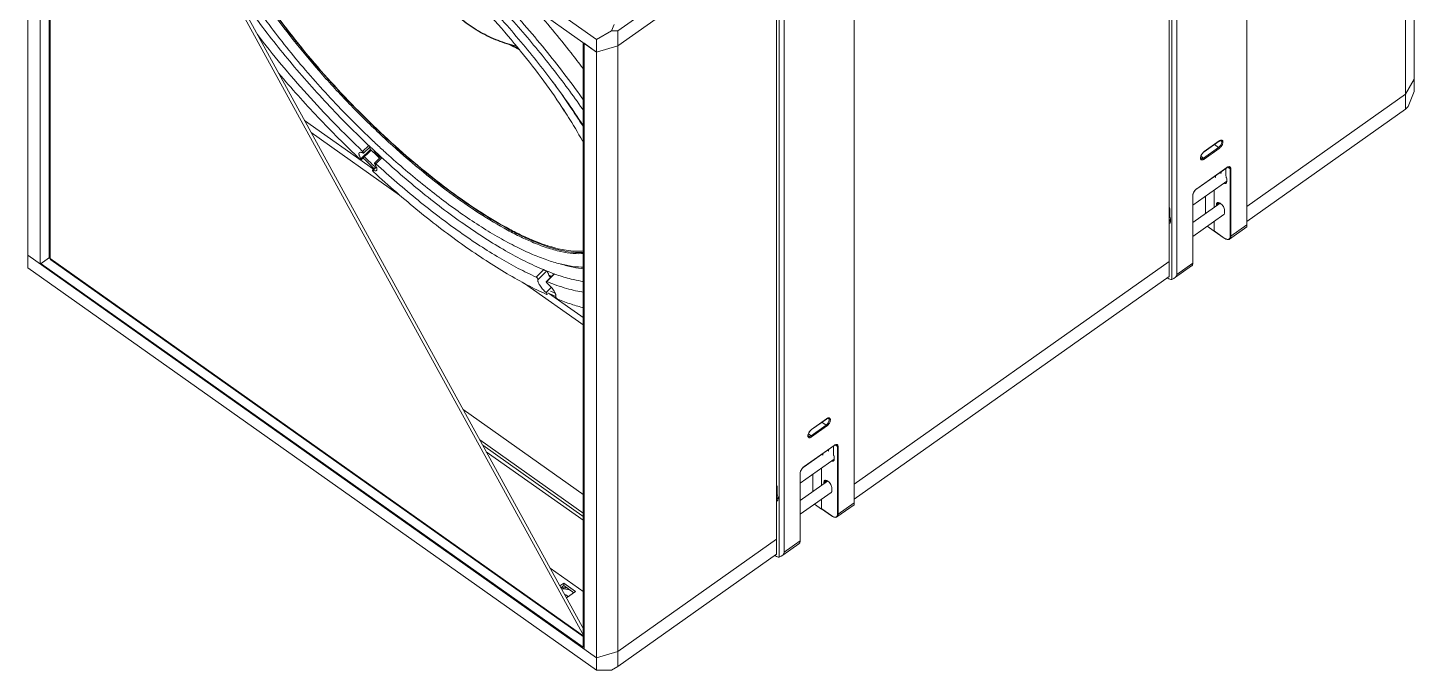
# Model space of a CAD drawing. Header units: millimetres. Extents: x 0 to 9253, y 0 to 2730.
# Drawn here: x 4928 to 5713, y 650 to 1013 of the extents above; entities that cross this region are included whole.
import ezdxf

# ---------------------------------------------------------------- set-up
doc = ezdxf.new("R2010")
doc.units = ezdxf.units.MM
doc.layers.get('0').update_dxf_attribs({"lineweight": 13})
doc.layers.add('INTFCLR_5754_1', color=7, linetype='Continuous')

msp = doc.modelspace()

# ---------------------------------------------------------------- linework, layer by layer
at = {"color": 7, "linetype": 'Continuous'}
for p, q in [((5712.63, 977.32), (5712.63, 1326.63)), ((5707.68, 1318.13), (5707.68, 967.4)), ((5617.88, 1263.88), (5617.88, 900.84)), ((5250.18, 1006.7), (4928.45, 1234.2)), ((5575.45, 1233.88), (5575.45, 871.14)), ((4928.45, 1227.13), (4928.45, 877.82)), ((4928.45, 1227.13), (5250.18, 999.63)), ((5574.03, 872.9), (5574.03, 1223.63)), ((5578.28, 1231.06), (5578.28, 873.97)), ((4935.52, 879.89), (4935.52, 1222.13)), ((4940.59, 1218.55), (4940.59, 883.93)), ((4941.17, 1218.13), (4941.17, 882.93)), ((4942.42, 1217.25), (5243.11, 669.43)), ((5243.11, 673), (4945.62, 1214.98)), ((5395.84, 1106.88), (5395.84, 743.84)), ((5352, 1075.12), (5262.2, 1011.62)), ((5353.42, 1076.88), (5353.42, 714.14)), ((5262.2, 1003.13), (5352, 1066.63)), ((5262.2, 1003.13), (5352, 1066.63)), ((5352, 724.39), (5352, 1066.63)), ((5356.25, 1074.06), (5356.25, 716.97)), ((5250.18, 1006.7), (5258.59, 1011.63)), ((5258.59, 1011.63), (5260.08, 1015.24)), ((5262.2, 1011.62), (5258.59, 1011.63)), ((5262.2, 1003.13), (5262.2, 1011.62)), ((5242.94, 1004.75), (5242.54, 1004.47)), ((5242.54, 663.36), (5242.54, 1004.47)), ((5250.18, 999.63), (5243.11, 1004.63)), ((5243.11, 662.39), (5243.11, 1004.63)), ((5250.18, 1006.7), (5250.18, 999.63)), ((5250.18, 999.63), (5262.2, 1003.13)), ((5262.2, 1003.13), (5250.18, 999.63)), ((5250.18, 999.63), (5250.18, 650.32)), ((5262.2, 1003.13), (5262.2, 652.4)), ((5712.63, 984.39), (5707.68, 975.89)), ((5707.68, 975.89), (5617.88, 912.39)), ((5712.63, 977.32), (5709.16, 968.89)), ((5231.91, 966.45), (5231.97, 966.35)), ((5231.96, 966.43), (5232.02, 966.34)), ((5617.88, 903.9), (5707.68, 967.4)), ((5707.68, 967.4), (5709.16, 968.89)), ((5123.95, 933.49), (5085.03, 961.01)), ((5088.77, 954.2), (5138.78, 918.83)), ((5593.77, 943.29), (5602.25, 949.29)), ((5593.83, 943.44), (5602.32, 949.44)), ((5116.92, 939.3), (5122.39, 944.61)), ((5122.53, 944.11), (5117.06, 938.8)), ((5118.13, 942.59), (5117.8, 942.74)), ((5117.86, 943.58), (5121.31, 946.93)), ((5122.14, 946.16), (5118.43, 942.56)), ((5122.69, 944.26), (5122.37, 944.57)), ((5122.7, 944.29), (5122.38, 944.6)), ((5593.48, 939.81), (5601.97, 945.81)), ((5602.32, 945.2), (5593.83, 939.2)), ((5601.97, 945.81), (5599.65, 947.44)), ((5125.52, 935.01), (5123.43, 932.98)), ((5123.72, 932.96), (5125.62, 934.8)), ((5124.53, 936.93), (5124.56, 936.97)), ((5128.19, 940.5), (5124.56, 936.97)), ((5125.34, 936.59), (5128.8, 939.95)), ((5589.56, 922.35), (5606.54, 934.35)), ((5589.59, 922.41), (5606.56, 934.41)), ((5592, 940.85), (5593.48, 939.81)), ((5606.14, 929.71), (5606.14, 933.33)), ((5608.54, 933.75), (5607.19, 934.71)), ((5608.54, 895.57), (5608.54, 933.75)), ((5608.82, 933.75), (5608.82, 895.57)), ((5587.39, 913.1), (5606.59, 926.67)), ((5606.63, 927.32), (5606.63, 926.62)), ((5587.33, 880.37), (5587.33, 918.55)), ((5587.39, 918.65), (5587.39, 880.47)), ((5594.54, 908.35), (5594.54, 918.15)), ((5599.49, 921.65), (5599.49, 911.85)), ((5574.03, 911.49), (5574.21, 911.61)), ((5574.32, 907.21), (5574.32, 910.83)), ((5587.39, 903.29), (5602.87, 914.24)), ((5602.26, 914.55), (5600.73, 913.47)), ((5600.73, 913.47), (5600.73, 912.72)), ((5605.32, 908.8), (5605.32, 910.22)), ((5574.81, 904.82), (5574.81, 904.12)), ((5587.39, 895.45), (5604.87, 907.81)), ((5599.49, 904.01), (5599.49, 898.43)), ((5608.82, 895.57), (5617.88, 901.97)), ((5595.55, 901.22), (5599.49, 898.43)), ((5599.49, 898.57), (5605.15, 894.57)), ((5599.49, 898.43), (5599.55, 898.47)), ((5605.17, 894.51), (5599.52, 898.51)), ((5617.88, 900.84), (5608.18, 893.98)), ((5250.18, 657.39), (4928.45, 884.89)), ((4935.52, 879.89), (4940.72, 883.57)), ((4936.08, 880.29), (4935.52, 879.89)), ((4936.08, 880.06), (5242.54, 663.36)), ((4940.29, 883.51), (4940.82, 883.14)), ((4941.17, 882.93), (5243.11, 669.43)), ((4941.43, 882.3), (5243.11, 668.98)), ((5574.03, 881.39), (5395.84, 755.39)), ((5586.68, 878.78), (5577.63, 872.38)), ((5578.28, 873.97), (5587.33, 880.37)), ((5250.18, 650.32), (4928.45, 877.82)), ((5215.95, 872.52), (5220.24, 876.69)), ((5217.08, 871.13), (5222.07, 875.97)), ((5217.09, 871.15), (5217.08, 871.13)), ((5226.27, 874.33), (5221.76, 869.95)), ((5222, 869.94), (5226.45, 874.27)), ((5395.84, 746.9), (5574.03, 872.9)), ((5573.33, 871.93), (5572.99, 872.17)), ((5209.43, 868.88), (5243.11, 845.06)), ((5221.58, 863.75), (5224.56, 866.65)), ((5243.11, 849.23), (5222.97, 863.47)), ((5243.11, 749.25), (5174.71, 797.62)), ((5371.74, 786.29), (5380.22, 792.29)), ((5371.8, 786.44), (5380.29, 792.44)), ((5371.45, 782.81), (5379.93, 788.81)), ((5380.29, 788.2), (5371.8, 782.2)), ((5379.93, 788.81), (5377.62, 790.44)), ((5243.11, 738.76), (5184.12, 780.47)), ((5185.79, 777.44), (5243.11, 736.91)), ((5367.53, 765.35), (5384.5, 777.35)), ((5367.56, 765.41), (5384.53, 777.41)), ((5369.97, 783.85), (5371.45, 782.81)), ((5386.51, 776.75), (5385.16, 777.71)), ((5386.51, 738.57), (5386.51, 776.75)), ((5386.79, 776.75), (5386.79, 738.57)), ((5243.11, 734.66), (5187.8, 773.77)), ((5365.36, 756.1), (5384.56, 769.67)), ((5384.11, 772.71), (5384.11, 776.33)), ((5384.6, 770.32), (5384.6, 769.62)), ((5365.3, 723.37), (5365.3, 761.55)), ((5365.36, 761.65), (5365.36, 723.47)), ((5372.51, 751.35), (5372.51, 761.15)), ((5377.46, 764.65), (5377.46, 754.85)), ((5352, 754.49), (5352.18, 754.61)), ((5352.29, 750.21), (5352.29, 753.83)), ((5365.36, 746.29), (5380.84, 757.24)), ((5380.22, 757.55), (5378.7, 756.47)), ((5378.7, 756.47), (5378.7, 755.72)), ((5383.29, 751.8), (5383.29, 753.22)), ((5352.78, 747.82), (5352.78, 747.12)), ((5365.36, 738.45), (5382.84, 750.81)), ((5377.46, 747.01), (5377.46, 741.43)), ((5373.51, 744.22), (5377.46, 741.43)), ((5377.46, 741.57), (5383.12, 737.57)), ((5377.46, 741.43), (5377.51, 741.47)), ((5383.14, 737.51), (5377.48, 741.51)), ((5395.84, 743.84), (5386.14, 736.98)), ((5386.79, 738.57), (5395.84, 744.97)), ((5352, 724.39), (5262.2, 660.89)), ((5352, 724.39), (5352, 715.9)), ((5364.65, 721.78), (5355.6, 715.38)), ((5356.25, 716.97), (5365.3, 723.37)), ((5352, 715.9), (5262.2, 652.4)), ((5351.3, 714.93), (5350.96, 715.17)), ((5223.89, 708.02), (5243.11, 694.43)), ((5229.4, 697.98), (5231.62, 699.55)), ((5229.96, 696.96), (5231.62, 698.14)), ((5231.62, 698.14), (5231.62, 699.55)), ((5231.62, 699.55), (5238.34, 694.8)), ((5231.62, 698.14), (5237.34, 694.1)), ((5238.34, 694.8), (5233.15, 691.14)), ((5243.11, 663.76), (5242.54, 663.36)), ((5262.2, 660.89), (5250.18, 657.39)), ((5258.59, 650.29), (5262.2, 652.4)), ((5250.18, 650.32), (5258.59, 650.29))]:
    msp.add_line(p, q, dxfattribs=at)
for centre, radius, start, end in [((5118.55, 943.45), 0.95, 243.80076, 246.86711), ((5546.36, 1391.14), 615.79, 226.52709, 227.13665), ((5548.59, 1393.23), 625.27, 226.48199, 227.27026), ((5543.31, 1388.26), 617.03, 226.52869, 227.18674), ((5538.74, 1383.35), 610.31, 227.18802, 227.33271), ((5589.67, 918.55), 2.34, 177.5332, 179.97884), ((5569.43, 904.33), 6.19, 37.85983, 41.95741), ((5608.66, 899.54), 6.08, 234.73488, 235.27722), ((5265.87, 1015.29), 133.59, 246.55844, 246.92598), ((5266.18, 1015.83), 133.5, 246.53351, 246.92586), ((5295.3, 1030.64), 172.8, 245.37116, 245.94215), ((5294.05, 1021.36), 171.7, 245.99453, 246.60002), ((5291.37, 1015.18), 164.97, 246.60293, 246.92618), ((5367.64, 761.55), 2.34, 177.5332, 179.97884), ((5347.4, 747.33), 6.19, 37.85977, 41.96121), ((5386.63, 742.54), 6.08, 234.73488, 235.27722)]:
    msp.add_arc(centre, radius, start, end, dxfattribs=at)
for centre in [(5571.21, 873.97), (5349.17, 716.97)]:
    msp.add_ellipse(centre, major_axis=(7.07, 0), ratio=0.5, start_param=5.35589, end_param=6.283185, dxfattribs=at)
for points, knots in [([(5212.72, 892.73), (5210.29, 893.78), (5205.31, 896.12), (5194.93, 901.6), (5181.32, 909.96), (5164.61, 921.81), (5147.43, 935.51), (5130.18, 950.75), (5113.27, 967.18), (5097.09, 984.42), (5082, 1002.07), (5068.35, 1019.73), (5056.46, 1036.98), (5048, 1051.07), (5042.38, 1061.84), (5038.88, 1069.35), (5036, 1076.48), (5033.74, 1083.17), (5032.12, 1089.41), (5031.15, 1095.15), (5030.84, 1100.37), (5031.2, 1105.05), (5032.22, 1109.15), (5033.41, 1111.56), (5034.1, 1112.63)], [0, 0, 0, 0, 0.026784, 0.055565, 0.118608, 0.188051, 0.262549, 0.340591, 0.420555, 0.50076, 0.579518, 0.655186, 0.726214, 0.791206, 0.821066, 0.848998, 0.874903, 0.898713, 0.920392, 0.939955, 0.957475, 0.973113, 0.987146, 1, 1, 1, 1]), ([(5213.02, 893.37), (5210.61, 894.42), (5205.68, 896.73), (5195.42, 902.15), (5181.95, 910.4), (5165.42, 922.1), (5148.42, 935.62), (5131.35, 950.66), (5114.58, 966.87), (5098.51, 983.91), (5083.5, 1001.37), (5069.88, 1018.86), (5057.96, 1035.98), (5049.44, 1049.99), (5043.74, 1060.72), (5040.16, 1068.22), (5037.18, 1075.36), (5034.81, 1082.08), (5033.07, 1088.35), (5031.96, 1094.15), (5031.5, 1099.44), (5031.69, 1104.21), (5032.53, 1108.41), (5033.58, 1110.92), (5034.21, 1112.04)], [0, 0, 0, 0, 0.026654, 0.055278, 0.117937, 0.186924, 0.260929, 0.338477, 0.417984, 0.49781, 0.576303, 0.651852, 0.722933, 0.788168, 0.818221, 0.846394, 0.872586, 0.896723, 0.918763, 0.938707, 0.956612, 0.972614, 0.986951, 1, 1, 1, 1]), ([(5213.15, 893.74), (5210.83, 894.73), (5206.07, 896.92), (5196.14, 902.07), (5183.12, 909.94), (5167.1, 921.1), (5150.6, 934.04), (5133.98, 948.48), (5117.59, 964.09), (5101.8, 980.54), (5086.95, 997.47), (5073.37, 1014.52), (5061.34, 1031.31), (5052.62, 1045.1), (5046.67, 1055.73), (5042.86, 1063.22), (5039.61, 1070.38), (5036.94, 1077.17), (5034.85, 1083.55), (5033.37, 1089.5), (5032.5, 1094.99), (5032.17, 1101.29), (5032.79, 1105.82), (5033.76, 1108.46)], [0, 0, 0, 0, 0.026047, 0.054015, 0.115248, 0.182721, 0.255211, 0.331336, 0.409605, 0.488466, 0.56635, 0.641716, 0.713096, 0.77914, 0.809792, 0.838688, 0.865722, 0.890806, 0.913882, 0.934924, 0.953949, 0.971033, 1, 1, 1, 1]), ([(5111.1, 1090.89), (5116.66, 1087.04), (5127.89, 1078.74), (5144.47, 1065.13), (5161.02, 1050.19), (5177.21, 1034.22), (5192.7, 1017.57), (5207.16, 1000.57), (5220.29, 983.6), (5228.26, 972.11), (5231.96, 966.43)], [0, 0, 0, 0, 0.116374, 0.240038, 0.368666, 0.499816, 0.630989, 0.759687, 0.883467, 1, 1, 1, 1]), ([(5243.11, 957.27), (5240.57, 961.25), (5235.22, 969.29), (5226.61, 981.3), (5217.3, 993.44), (5207.36, 1005.63), (5196.86, 1017.76), (5185.91, 1029.72), (5174.58, 1041.43), (5166.81, 1049.04), (5162.88, 1052.78)], [0, 0, 0, 0, 0.113296, 0.231717, 0.354424, 0.480526, 0.609096, 0.739179, 0.869805, 1, 1, 1, 1]), ([(5164.51, 1057.14), (5172, 1050.02), (5186.6, 1035.43), (5203.89, 1016.4), (5216.98, 1000.87), (5226.25, 989.27), (5234.97, 977.72), (5240.48, 969.98), (5243.13, 966.12)], [0, 0, 0, 0, 0.257472, 0.513882, 0.639833, 0.763302, 0.883584, 1, 1, 1, 1]), ([(5219.01, 877.18), (5215.43, 878.7), (5208.07, 882.18), (5196.93, 888.28), (5185.3, 895.46), (5173.27, 903.64), (5160.95, 912.75), (5144.06, 926.21), (5127.42, 940.92), (5111.18, 956.63), (5095.26, 972.99), (5076.64, 993.9), (5059.73, 1015.47), (5047.74, 1032.61), (5042.31, 1041.05), (5039.76, 1045.22)], [0, 0, 0, 0, 0.046955, 0.098127, 0.1532, 0.211833, 0.273585, 0.337961, 0.472409, 0.541341, 0.610609, 0.74771, 0.87897, 0.941019, 1, 1, 1, 1]), ([(5123.82, 949.39), (5115.51, 957.23), (5099.49, 973.36), (5080.93, 994.58), (5067.33, 1011.85), (5058.08, 1024.54), (5049.75, 1036.97), (5044.71, 1045.27), (5042.37, 1049.35)], [0, 0, 0, 0, 0.265039, 0.526757, 0.653137, 0.774876, 0.890838, 1, 1, 1, 1]), ([(5198.79, 1026.93), (5206.91, 1018.01), (5222.28, 1000.18), (5236.54, 981.45), (5243.15, 972.08)], [0, 0, 0, 0, 0.5126, 1, 1, 1, 1]), ([(5242.34, 990.64), (5240.17, 993.52), (5231.18, 1005.22), (5221.73, 1016.58), (5214.37, 1024.96)], [0, 0, 0, 0, 0.244064, 1, 1, 1, 1]), ([(5058.36, 1009.57), (5062.74, 1003.85), (5071.87, 992.43), (5086.38, 975.71), (5101.73, 959.33), (5112.42, 948.76), (5117.86, 943.58)], [0, 0, 0, 0, 0.243051, 0.493112, 0.746634, 1, 1, 1, 1]), ([(5116.24, 939.21), (5108.15, 946.9), (5092.44, 962.66), (5077.56, 979.22), (5070.38, 987.67)], [0, 0, 0, 0, 0.501614, 1, 1, 1, 1]), ([(5225.07, 983.24), (5228.31, 978.84), (5234.47, 970.16), (5240.26, 961.23), (5242.97, 956.82)], [0, 0, 0, 0, 0.514033, 1, 1, 1, 1]), ([(5230.82, 968.15), (5230.91, 967.96), (5231.22, 967.36), (5231.52, 966.75), (5231.72, 966.33)], [0, 0, 0, 0, 0.31607, 1, 1, 1, 1]), ([(5232.02, 966.34), (5233.05, 964.76), (5236.93, 958.67), (5240.59, 952.44), (5243.14, 947.75)], [0, 0, 0, 0, 0.260766, 1, 1, 1, 1]), ([(5131.33, 942.45), (5130.7, 943.02), (5128.18, 945.32), (5125.68, 947.64), (5123.82, 949.39)], [0, 0, 0, 0, 0.249022, 1, 1, 1, 1]), ([(5603.41, 949.61), (5603.3, 949.69), (5603.02, 949.67), (5602.64, 949.53), (5602.39, 949.38), (5602.25, 949.29)], [0, 0, 0, 0, 0.306916, 0.609388, 1, 1, 1, 1]), ([(5602.25, 949.29), (5602.26, 949.29), (5602.31, 949.34), (5602.32, 949.4), (5602.32, 949.44)], [0, 0, 0, 0, 0.221722, 1, 1, 1, 1]), ([(5602.32, 945.2), (5602.56, 945.38), (5603.03, 945.79), (5603.63, 946.53), (5604.09, 947.35), (5604.38, 948.16), (5604.47, 948.81), (5604.4, 949.25), (5604.3, 949.51), (5604.14, 949.72), (5603.84, 949.91), (5603.57, 949.93), (5603.39, 949.91)], [0, 0, 0, 0, 0.148763, 0.308556, 0.466822, 0.611449, 0.733156, 0.784455, 0.829994, 0.871551, 0.911886, 1, 1, 1, 1]), ([(5602.7, 949.68), (5602.66, 949.66), (5602.53, 949.59), (5602.41, 949.51), (5602.32, 949.44)], [0, 0, 0, 0, 0.24144, 1, 1, 1, 1]), ([(5603.39, 949.91), (5603.33, 949.91), (5603.09, 949.86), (5602.86, 949.77), (5602.7, 949.68)], [0, 0, 0, 0, 0.227054, 1, 1, 1, 1]), ([(5603.73, 948.82), (5603.73, 948.98), (5603.7, 949.28), (5603.52, 949.54), (5603.41, 949.61)], [0, 0, 0, 0, 0.549302, 1, 1, 1, 1]), ([(5115.99, 942.83), (5115.92, 942.77), (5115.81, 942.6), (5115.74, 942.29), (5115.76, 941.92), (5115.83, 941.57), (5115.92, 941.27), (5116.04, 940.93), (5116.25, 940.47), (5116.55, 939.89), (5116.79, 939.5), (5116.92, 939.3)], [0, 0, 0, 0, 0.069928, 0.149323, 0.244423, 0.358207, 0.422435, 0.491518, 0.643841, 0.814044, 1, 1, 1, 1]), ([(5117.8, 942.74), (5117.61, 942.83), (5117.25, 942.96), (5116.79, 943.04), (5116.48, 943.04), (5116.29, 943), (5116.12, 942.94), (5116.03, 942.87), (5115.99, 942.83)], [0, 0, 0, 0, 0.332821, 0.603877, 0.717903, 0.819737, 0.912383, 1, 1, 1, 1]), ([(5117.86, 943.58), (5117.96, 943.48), (5118.1, 943.33), (5118.26, 943.12), (5118.36, 942.97), (5118.42, 942.84), (5118.46, 942.72), (5118.47, 942.63), (5118.45, 942.58), (5118.43, 942.56)], [0, 0, 0, 0, 0.343281, 0.503936, 0.648616, 0.772125, 0.870891, 0.944609, 1, 1, 1, 1]), ([(5118.43, 942.56), (5118.42, 942.55), (5118.39, 942.53), (5118.33, 942.53), (5118.25, 942.54), (5118.2, 942.56), (5118.17, 942.57)], [0, 0, 0, 0, 0.179245, 0.394964, 0.667091, 1, 1, 1, 1]), ([(5122.39, 944.61), (5122.33, 944.71), (5122.09, 945.09), (5121.87, 945.48), (5121.73, 945.77)], [0, 0, 0, 0, 0.265624, 1, 1, 1, 1]), ([(5122.53, 944.11), (5122.57, 944.15), (5122.56, 944.26), (5122.52, 944.37), (5122.48, 944.48), (5122.43, 944.56), (5122.39, 944.61)], [0, 0, 0, 0, 0.348621, 0.483916, 0.638805, 1, 1, 1, 1]), ([(5124.1, 944.3), (5124.17, 944.12), (5124.36, 943.73), (5124.9, 942.9), (5125.76, 941.91), (5126.75, 941.06), (5127.53, 940.56), (5127.9, 940.4), (5128.07, 940.36)], [0, 0, 0, 0, 0.102769, 0.227538, 0.514123, 0.792886, 0.908556, 1, 1, 1, 1]), ([(5213.96, 885.33), (5210.86, 886.66), (5204.49, 889.64), (5194.85, 894.85), (5184.81, 900.92), (5170.62, 910.35), (5152.49, 923.99), (5138.42, 936.03), (5131.33, 942.45)], [0, 0, 0, 0, 0.100322, 0.209063, 0.325634, 0.449445, 0.715518, 1, 1, 1, 1]), ([(5592.77, 942.41), (5592.56, 942.14), (5592.19, 941.57), (5591.93, 940.96), (5591.84, 940.65)], [0, 0, 0, 0, 0.516685, 1, 1, 1, 1]), ([(5593.77, 943.29), (5593.59, 943.16), (5593.24, 942.86), (5592.77, 942.32), (5592.37, 941.72), (5592.07, 941.1), (5591.89, 940.52), (5591.85, 940.09), (5591.88, 939.82), (5591.93, 939.66), (5591.99, 939.57), (5592.04, 939.53)], [0, 0, 0, 0, 0.14926, 0.312368, 0.478348, 0.636636, 0.776597, 0.887642, 0.929496, 0.960794, 1, 1, 1, 1]), ([(5593.46, 943.15), (5593.4, 943.09), (5593.15, 942.86), (5592.93, 942.61), (5592.77, 942.41)], [0, 0, 0, 0, 0.243118, 1, 1, 1, 1]), ([(5593.83, 943.44), (5593.8, 943.42), (5593.67, 943.33), (5593.55, 943.23), (5593.46, 943.15)], [0, 0, 0, 0, 0.242558, 1, 1, 1, 1]), ([(5593.83, 943.44), (5593.83, 943.43), (5593.83, 943.37), (5593.8, 943.31), (5593.77, 943.29)], [0, 0, 0, 0, 0.292535, 1, 1, 1, 1]), ([(5601.97, 945.81), (5602.03, 945.85), (5602.31, 946.07), (5602.57, 946.32), (5602.74, 946.53)], [0, 0, 0, 0, 0.236629, 1, 1, 1, 1]), ([(5602.32, 945.2), (5602.32, 945.32), (5602.22, 945.55), (5602.07, 945.73), (5601.97, 945.81)], [0, 0, 0, 0, 0.474671, 1, 1, 1, 1]), ([(5602.74, 946.53), (5603.03, 946.88), (5603.4, 947.45), (5603.68, 948.26), (5603.73, 948.64), (5603.73, 948.82)], [0, 0, 0, 0, 0.540837, 0.787063, 1, 1, 1, 1]), ([(5116.8, 938.81), (5116.7, 938.85), (5116.51, 938.98), (5116.33, 939.13), (5116.24, 939.21)], [0, 0, 0, 0, 0.446236, 1, 1, 1, 1]), ([(5117.06, 938.8), (5117.05, 938.79), (5117.01, 938.77), (5116.95, 938.77), (5116.88, 938.78), (5116.83, 938.8), (5116.8, 938.81)], [0, 0, 0, 0, 0.179251, 0.394931, 0.667023, 1, 1, 1, 1]), ([(5116.92, 939.3), (5116.96, 939.25), (5117.01, 939.17), (5117.05, 939.06), (5117.09, 938.96), (5117.1, 938.84), (5117.06, 938.8)], [0, 0, 0, 0, 0.361195, 0.516084, 0.65138, 1, 1, 1, 1]), ([(5124.7, 936.45), (5124.65, 936.53), (5124.57, 936.66), (5124.52, 936.83), (5124.52, 936.9), (5124.53, 936.93)], [0, 0, 0, 0, 0.616201, 0.837431, 1, 1, 1, 1]), ([(5124.56, 936.97), (5124.57, 936.98), (5124.61, 937), (5124.68, 937), (5124.76, 936.98), (5124.86, 936.94), (5124.97, 936.88), (5125.14, 936.77), (5125.26, 936.67), (5125.34, 936.59)], [0, 0, 0, 0, 0.059741, 0.133702, 0.228837, 0.346699, 0.48596, 0.643943, 1, 1, 1, 1]), ([(5125.92, 933.08), (5125.94, 933.17), (5125.98, 933.37), (5125.96, 933.69), (5125.89, 934.06), (5125.7, 934.65), (5125.32, 935.46), (5124.93, 936.11), (5124.7, 936.45)], [0, 0, 0, 0, 0.075049, 0.163117, 0.265975, 0.384196, 0.665455, 1, 1, 1, 1]), ([(5125.34, 936.59), (5129.26, 932.99), (5137.11, 925.99), (5149.02, 915.98), (5160.86, 906.64), (5172.52, 898.06), (5183.92, 890.3), (5194.96, 883.43), (5205.55, 877.5), (5212.54, 874.06), (5215.95, 872.52)], [0, 0, 0, 0, 0.143339, 0.283342, 0.418983, 0.549281, 0.673321, 0.790264, 0.899365, 1, 1, 1, 1]), ([(5591.84, 940.65), (5591.76, 940.36), (5591.68, 939.92), (5591.75, 939.38), (5591.89, 939.07), (5592.11, 938.84), (5592.4, 938.73), (5592.75, 938.72), (5592.98, 938.77), (5593.1, 938.81)], [0, 0, 0, 0, 0.313013, 0.441168, 0.552412, 0.653754, 0.75589, 0.86914, 1, 1, 1, 1]), ([(5592.04, 939.53), (5592.12, 939.47), (5592.33, 939.39), (5592.69, 939.42), (5593.09, 939.56), (5593.35, 939.71), (5593.48, 939.81)], [0, 0, 0, 0, 0.195685, 0.419998, 0.68823, 1, 1, 1, 1]), ([(5593.1, 938.81), (5593.16, 938.84), (5593.42, 938.94), (5593.66, 939.08), (5593.83, 939.2)], [0, 0, 0, 0, 0.230593, 1, 1, 1, 1]), ([(5593.48, 939.81), (5593.58, 939.73), (5593.74, 939.55), (5593.83, 939.32), (5593.83, 939.2)], [0, 0, 0, 0, 0.525329, 1, 1, 1, 1]), ([(5606.14, 933.33), (5606.14, 933.38), (5606.13, 933.61), (5606.09, 933.84), (5606.05, 934.01)], [0, 0, 0, 0, 0.233893, 1, 1, 1, 1]), ([(5606.86, 934.56), (5606.83, 934.54), (5606.72, 934.48), (5606.62, 934.41), (5606.54, 934.35)], [0, 0, 0, 0, 0.241421, 1, 1, 1, 1]), ([(5606.54, 934.35), (5606.54, 934.35), (5606.56, 934.37), (5606.56, 934.4), (5606.56, 934.41)], [0, 0, 0, 0, 0.221722, 1, 1, 1, 1]), ([(5606.92, 934.64), (5606.89, 934.62), (5606.77, 934.55), (5606.65, 934.48), (5606.56, 934.41)], [0, 0, 0, 0, 0.242417, 1, 1, 1, 1]), ([(5608.15, 934.7), (5608.08, 934.75), (5607.91, 934.82), (5607.6, 934.83), (5607.24, 934.74), (5606.99, 934.63), (5606.86, 934.56)], [0, 0, 0, 0, 0.18402, 0.403585, 0.675132, 1, 1, 1, 1]), ([(5607.59, 934.89), (5607.54, 934.88), (5607.3, 934.83), (5607.08, 934.73), (5606.92, 934.64)], [0, 0, 0, 0, 0.229867, 1, 1, 1, 1]), ([(5608.82, 933.75), (5608.82, 933.94), (5608.78, 934.28), (5608.53, 934.72), (5608.08, 934.94), (5607.76, 934.93), (5607.59, 934.89)], [0, 0, 0, 0, 0.283787, 0.51903, 0.742668, 1, 1, 1, 1]), ([(5608.54, 933.75), (5608.54, 933.94), (5608.5, 934.3), (5608.28, 934.61), (5608.15, 934.7)], [0, 0, 0, 0, 0.549675, 1, 1, 1, 1]), ([(5124.04, 931.92), (5123.94, 932.01), (5123.77, 932.19), (5123.58, 932.44), (5123.47, 932.63), (5123.42, 932.75), (5123.39, 932.85), (5123.39, 932.91), (5123.4, 932.94)], [0, 0, 0, 0, 0.32202, 0.6196, 0.746275, 0.852714, 0.936947, 1, 1, 1, 1]), ([(5123.4, 932.94), (5123.4, 932.94), (5123.41, 932.96), (5123.42, 932.97), (5123.43, 932.98)], [0, 0, 0, 0, 0.263028, 1, 1, 1, 1]), ([(5123.43, 932.98), (5123.44, 932.99), (5123.48, 933.01), (5123.55, 933.01), (5123.63, 932.99), (5123.69, 932.97), (5123.72, 932.96)], [0, 0, 0, 0, 0.174047, 0.387852, 0.661878, 1, 1, 1, 1]), ([(5123.72, 932.96), (5123.93, 932.85), (5124.34, 932.69), (5124.84, 932.57), (5125.19, 932.56), (5125.41, 932.59), (5125.59, 932.66), (5125.69, 932.74), (5125.74, 932.78)], [0, 0, 0, 0, 0.33763, 0.610802, 0.724476, 0.824917, 0.915248, 1, 1, 1, 1]), ([(5221.93, 862.7), (5218.25, 864.36), (5210.7, 868.07), (5199.27, 874.47), (5187.34, 881.89), (5175.02, 890.27), (5162.42, 899.55), (5149.63, 909.64), (5136.76, 920.46), (5128.28, 928.03), (5124.04, 931.92)], [0, 0, 0, 0, 0.100567, 0.209627, 0.326553, 0.450595, 0.580913, 0.716584, 0.856623, 1, 1, 1, 1]), ([(5125.74, 932.78), (5125.78, 932.82), (5125.85, 932.91), (5125.9, 933.02), (5125.92, 933.08)], [0, 0, 0, 0, 0.485831, 1, 1, 1, 1]), ([(5599.79, 929.11), (5599.81, 929.15), (5599.88, 929.32), (5599.9, 929.51), (5599.9, 929.66)], [0, 0, 0, 0, 0.227357, 1, 1, 1, 1]), ([(5600.15, 929.83), (5600.17, 929.74), (5600.18, 929.55), (5600.18, 929.21), (5600.12, 928.96), (5600.05, 928.82)], [0, 0, 0, 0, 0.285894, 0.547558, 1, 1, 1, 1]), ([(5603.24, 931.07), (5603.3, 931.21), (5603.36, 931.46), (5603.37, 931.8), (5603.35, 931.99), (5603.33, 932.08)], [0, 0, 0, 0, 0.452442, 0.714106, 1, 1, 1, 1]), ([(5605.01, 925.54), (5605.22, 925.46), (5605.54, 925.38), (5605.96, 925.44), (5606.13, 925.52), (5606.2, 925.57)], [0, 0, 0, 0, 0.550537, 0.783193, 1, 1, 1, 1]), ([(5606.37, 928.58), (5606.34, 928.67), (5606.21, 929.04), (5606.14, 929.43), (5606.14, 929.71)], [0, 0, 0, 0, 0.274049, 1, 1, 1, 1]), ([(5606.2, 925.57), (5606.35, 925.67), (5606.58, 926.01), (5606.63, 926.4), (5606.63, 926.62)], [0, 0, 0, 0, 0.450426, 1, 1, 1, 1]), ([(5606.63, 927.32), (5606.63, 927.42), (5606.61, 927.85), (5606.49, 928.27), (5606.37, 928.58)], [0, 0, 0, 0, 0.225319, 1, 1, 1, 1]), ([(5587.58, 919.75), (5587.54, 919.66), (5587.42, 919.3), (5587.34, 918.93), (5587.33, 918.65)], [0, 0, 0, 0, 0.271007, 1, 1, 1, 1]), ([(5587.39, 918.65), (5587.39, 918.62), (5587.37, 918.58), (5587.34, 918.56), (5587.33, 918.55)], [0, 0, 0, 0, 0.724037, 1, 1, 1, 1]), ([(5589.56, 922.35), (5589.26, 922.13), (5588.69, 921.6), (5588, 920.66), (5587.53, 919.66), (5587.39, 918.97), (5587.39, 918.65)], [0, 0, 0, 0, 0.254192, 0.527093, 0.785792, 1, 1, 1, 1]), ([(5588.56, 921.44), (5588.46, 921.31), (5588.06, 920.79), (5587.75, 920.21), (5587.58, 919.75)], [0, 0, 0, 0, 0.255588, 1, 1, 1, 1]), ([(5589.23, 922.13), (5589.17, 922.08), (5588.93, 921.86), (5588.72, 921.63), (5588.56, 921.44)], [0, 0, 0, 0, 0.243052, 1, 1, 1, 1]), ([(5589.59, 922.41), (5589.56, 922.39), (5589.44, 922.3), (5589.32, 922.21), (5589.23, 922.13)], [0, 0, 0, 0, 0.24329, 1, 1, 1, 1]), ([(5589.59, 922.41), (5589.59, 922.41), (5589.59, 922.38), (5589.58, 922.36), (5589.56, 922.35)], [0, 0, 0, 0, 0.292535, 1, 1, 1, 1]), ([(5574.32, 910.83), (5574.32, 910.93), (5574.29, 911.38), (5574.16, 911.81), (5574.04, 912.13)], [0, 0, 0, 0, 0.2243, 1, 1, 1, 1]), ([(5601.15, 914.5), (5601.01, 914.4), (5600.77, 914.07), (5600.73, 913.68), (5600.73, 913.47)], [0, 0, 0, 0, 0.450318, 1, 1, 1, 1]), ([(5603.03, 914.14), (5602.85, 914.26), (5602.52, 914.46), (5602, 914.65), (5601.53, 914.68), (5601.26, 914.57), (5601.15, 914.5)], [0, 0, 0, 0, 0.312084, 0.579934, 0.804197, 1, 1, 1, 1]), ([(5605.32, 910.22), (5605.32, 910.56), (5605.17, 911.3), (5604.67, 912.36), (5603.95, 913.35), (5603.35, 913.91), (5603.03, 914.14)], [0, 0, 0, 0, 0.217692, 0.475355, 0.7463, 1, 1, 1, 1]), ([(5574.03, 907.36), (5574.06, 907.31), (5574.16, 907.15), (5574.26, 906.99), (5574.32, 906.86)], [0, 0, 0, 0, 0.25242, 1, 1, 1, 1]), ([(5574.74, 905.37), (5574.74, 905.3), (5574.73, 905.17), (5574.69, 904.94), (5574.6, 904.72), (5574.46, 904.57), (5574.33, 904.48), (5574.19, 904.42), (5574.09, 904.4), (5574.03, 904.39)], [0, 0, 0, 0, 0.152028, 0.292196, 0.540405, 0.654563, 0.766539, 0.880414, 1, 1, 1, 1]), ([(5574.81, 904.25), (5574.7, 904.21), (5574.43, 904.18), (5574.17, 904.23), (5574.03, 904.28)], [0, 0, 0, 0, 0.462993, 1, 1, 1, 1]), ([(5574.04, 902.93), (5574.07, 902.93), (5574.19, 902.96), (5574.31, 903.02), (5574.38, 903.07)], [0, 0, 0, 0, 0.258492, 1, 1, 1, 1]), ([(5574.55, 906.08), (5574.52, 906.17), (5574.39, 906.54), (5574.32, 906.93), (5574.32, 907.21)], [0, 0, 0, 0, 0.274049, 1, 1, 1, 1]), ([(5574.38, 903.07), (5574.53, 903.17), (5574.77, 903.51), (5574.81, 903.9), (5574.81, 904.12)], [0, 0, 0, 0, 0.450426, 1, 1, 1, 1]), ([(5574.81, 904.82), (5574.81, 904.92), (5574.79, 905.35), (5574.67, 905.77), (5574.55, 906.08)], [0, 0, 0, 0, 0.225319, 1, 1, 1, 1]), ([(5605.1, 907.97), (5605.13, 908.02), (5605.28, 908.27), (5605.32, 908.58), (5605.32, 908.8)], [0, 0, 0, 0, 0.22292, 1, 1, 1, 1]), ([(5599.49, 898.57), (5599.49, 898.57), (5599.49, 898.54), (5599.5, 898.52), (5599.52, 898.51)], [0, 0, 0, 0, 0.292521, 1, 1, 1, 1]), ([(5605.17, 894.51), (5605.17, 894.51), (5605.15, 894.53), (5605.15, 894.55), (5605.15, 894.57)], [0, 0, 0, 0, 0.221722, 1, 1, 1, 1]), ([(5605.17, 894.51), (5605.44, 894.32), (5605.96, 894.01), (5606.77, 893.72), (5607.54, 893.68), (5607.99, 893.86), (5608.18, 893.98)], [0, 0, 0, 0, 0.301665, 0.565228, 0.792952, 1, 1, 1, 1]), ([(5606.2, 894), (5606.12, 894.03), (5605.76, 894.18), (5605.43, 894.37), (5605.19, 894.54)], [0, 0, 0, 0, 0.233529, 1, 1, 1, 1]), ([(5607.14, 893.81), (5607.07, 893.81), (5606.75, 893.82), (5606.43, 893.91), (5606.2, 894)], [0, 0, 0, 0, 0.229048, 1, 1, 1, 1]), ([(5608.5, 895.06), (5608.47, 894.88), (5608.36, 894.54), (5608.07, 894.13), (5607.64, 893.87), (5607.31, 893.81), (5607.14, 893.81)], [0, 0, 0, 0, 0.273328, 0.51563, 0.749329, 1, 1, 1, 1]), ([(5608.82, 895.57), (5608.82, 895.4), (5608.8, 895.07), (5608.68, 894.62), (5608.48, 894.25), (5608.28, 894.06), (5608.18, 893.98)], [0, 0, 0, 0, 0.289413, 0.548274, 0.78145, 1, 1, 1, 1]), ([(5608.54, 895.57), (5608.54, 895.52), (5608.54, 895.35), (5608.52, 895.18), (5608.5, 895.06)], [0, 0, 0, 0, 0.260727, 1, 1, 1, 1]), ([(5232.89, 887.68), (5231.38, 887.91), (5228.26, 888.54), (5221.6, 890.38), (5216.57, 892.28), (5213.15, 893.74)], [0, 0, 0, 0, 0.221542, 0.462073, 1, 1, 1, 1]), ([(5243.17, 885.87), (5241.12, 885.66), (5236.66, 885.7), (5229.58, 886.86), (5221.73, 889.11), (5216.33, 891.19), (5213.51, 892.39)], [0, 0, 0, 0, 0.201433, 0.434092, 0.700213, 1, 1, 1, 1]), ([(5232.8, 887.06), (5229.77, 887.59), (5223.33, 889.26), (5217.13, 891.62), (5213.86, 893.01)], [0, 0, 0, 0, 0.4643, 1, 1, 1, 1]), ([(5243.17, 886.47), (5241.54, 886.32), (5238.06, 886.31), (5234.61, 886.74), (5232.8, 887.06)], [0, 0, 0, 0, 0.471025, 1, 1, 1, 1]), ([(5243.13, 887.35), (5241.54, 887.15), (5238.1, 887.04), (5234.68, 887.39), (5232.89, 887.68)], [0, 0, 0, 0, 0.470485, 1, 1, 1, 1]), ([(4940.59, 883.93), (4940.59, 883.74), (4940.71, 883.34), (4941, 883.05), (4941.17, 882.93)], [0, 0, 0, 0, 0.471034, 1, 1, 1, 1]), ([(4941.17, 882.93), (4941.17, 882.8), (4941.2, 882.56), (4941.35, 882.36), (4941.43, 882.3)], [0, 0, 0, 0, 0.549315, 1, 1, 1, 1]), ([(5243.13, 878.11), (5240.96, 878.1), (5236.39, 878.46), (5229.33, 879.89), (5221.76, 882.2), (5216.61, 884.2), (5213.96, 885.33)], [0, 0, 0, 0, 0.215541, 0.452722, 0.714105, 1, 1, 1, 1]), ([(5243.14, 877.14), (5241.03, 877.34), (5236.59, 878.05), (5232.25, 879.19), (5229.98, 879.88)], [0, 0, 0, 0, 0.47189, 1, 1, 1, 1]), ([(5586.68, 878.78), (5586.8, 878.87), (5587.01, 879.08), (5587.32, 879.63), (5587.39, 880.13), (5587.39, 880.47)], [0, 0, 0, 0, 0.227717, 0.465005, 1, 1, 1, 1]), ([(5586.94, 879.03), (5586.96, 879.06), (5587.05, 879.17), (5587.11, 879.3), (5587.16, 879.4)], [0, 0, 0, 0, 0.242289, 1, 1, 1, 1]), ([(5587.16, 879.4), (5587.18, 879.47), (5587.29, 879.78), (5587.33, 880.11), (5587.33, 880.37)], [0, 0, 0, 0, 0.229621, 1, 1, 1, 1]), ([(5587.33, 880.37), (5587.34, 880.37), (5587.37, 880.4), (5587.39, 880.44), (5587.39, 880.47)], [0, 0, 0, 0, 0.275963, 1, 1, 1, 1]), ([(5215.95, 872.52), (5216.01, 872.49), (5216.15, 872.41), (5216.43, 872.2), (5216.69, 871.94), (5216.91, 871.65), (5217.03, 871.46), (5217.09, 871.29), (5217.1, 871.19), (5217.09, 871.15)], [0, 0, 0, 0, 0.117114, 0.257798, 0.567415, 0.713227, 0.838289, 0.934646, 1, 1, 1, 1]), ([(5217.01, 870.97), (5216.95, 870.79), (5216.95, 870.48), (5217.02, 870.06), (5217.18, 869.52), (5217.51, 868.77), (5218.06, 867.81), (5218.77, 866.79), (5219.62, 865.75), (5220.56, 864.72), (5221.23, 864.07), (5221.58, 863.75)], [0, 0, 0, 0, 0.062954, 0.102342, 0.147375, 0.254099, 0.381092, 0.524445, 0.679182, 0.839678, 1, 1, 1, 1]), ([(5217.08, 871.13), (5217.07, 871.11), (5217.05, 871.06), (5217.02, 871.01), (5217.01, 870.97)], [0, 0, 0, 0, 0.243098, 1, 1, 1, 1]), ([(5235.73, 871.42), (5233, 872.1), (5227.35, 873.82), (5221.85, 875.97), (5219.01, 877.18)], [0, 0, 0, 0, 0.477387, 1, 1, 1, 1]), ([(5223.24, 873.63), (5223.12, 873.84), (5222.91, 874.24), (5222.65, 874.83), (5222.49, 875.35), (5222.43, 875.68), (5222.43, 875.83)], [0, 0, 0, 0, 0.305179, 0.574955, 0.806691, 1, 1, 1, 1]), ([(5224.14, 872.27), (5224.06, 872.38), (5223.74, 872.83), (5223.44, 873.29), (5223.24, 873.63)], [0, 0, 0, 0, 0.263565, 1, 1, 1, 1]), ([(5243.16, 869.96), (5242.55, 870.04), (5240.06, 870.43), (5237.59, 870.95), (5235.73, 871.42)], [0, 0, 0, 0, 0.240962, 1, 1, 1, 1]), ([(5575.45, 871.14), (5575.11, 871.12), (5574.34, 871.3), (5573.67, 871.69), (5573.33, 871.93)], [0, 0, 0, 0, 0.444783, 1, 1, 1, 1]), ([(5221.58, 863.75), (5221.72, 863.63), (5221.9, 863.43), (5222.1, 863.15), (5222.17, 863.02), (5222.2, 862.95)], [0, 0, 0, 0, 0.547849, 0.794591, 1, 1, 1, 1]), ([(5221.87, 869.48), (5221.84, 869.53), (5221.79, 869.61), (5221.75, 869.71), (5221.72, 869.81), (5221.71, 869.91), (5221.76, 869.95)], [0, 0, 0, 0, 0.359516, 0.513352, 0.647861, 1, 1, 1, 1]), ([(5221.76, 869.95), (5221.77, 869.96), (5221.8, 869.98), (5221.86, 869.98), (5221.92, 869.97), (5221.97, 869.95), (5222, 869.94)], [0, 0, 0, 0, 0.18259, 0.399426, 0.670136, 1, 1, 1, 1]), ([(5222.4, 868.86), (5222.3, 868.95), (5222.1, 869.15), (5221.94, 869.37), (5221.87, 869.48)], [0, 0, 0, 0, 0.519421, 1, 1, 1, 1]), ([(5222.21, 862.68), (5222.2, 862.67), (5222.16, 862.65), (5222.1, 862.65), (5222.02, 862.67), (5221.96, 862.69), (5221.93, 862.7)], [0, 0, 0, 0, 0.176279, 0.390789, 0.663874, 1, 1, 1, 1]), ([(5222, 869.94), (5223.89, 869.19), (5227.58, 867.81), (5233.02, 866.08), (5238.16, 864.79), (5241.5, 864.19), (5243.12, 863.97)], [0, 0, 0, 0, 0.277574, 0.536752, 0.777477, 1, 1, 1, 1]), ([(5222.2, 862.95), (5222.22, 862.91), (5222.24, 862.84), (5222.24, 862.76), (5222.23, 862.72)], [0, 0, 0, 0, 0.58431, 1, 1, 1, 1]), ([(5222.23, 862.72), (5222.23, 862.72), (5222.23, 862.7), (5222.22, 862.69), (5222.21, 862.68)], [0, 0, 0, 0, 0.263043, 1, 1, 1, 1]), ([(5226.16, 864.5), (5225.92, 864.88), (5225.4, 865.64), (5224.5, 866.75), (5223.5, 867.84), (5222.78, 868.53), (5222.4, 868.86)], [0, 0, 0, 0, 0.230243, 0.480631, 0.740853, 1, 1, 1, 1]), ([(5227.17, 861.54), (5226.83, 861.68), (5225.45, 862.29), (5224.07, 862.91), (5223.04, 863.39)], [0, 0, 0, 0, 0.246556, 1, 1, 1, 1]), ([(5227.08, 861.41), (5227.16, 861.57), (5227.19, 861.87), (5227.14, 862.29), (5227.04, 862.67), (5226.9, 863.08), (5226.62, 863.71), (5226.35, 864.18), (5226.16, 864.5)], [0, 0, 0, 0, 0.160693, 0.262044, 0.379064, 0.512019, 0.660524, 1, 1, 1, 1]), ([(5227.21, 860.97), (5227.18, 861.02), (5227.13, 861.1), (5227.08, 861.23), (5227.06, 861.33), (5227.07, 861.39), (5227.08, 861.41)], [0, 0, 0, 0, 0.339567, 0.621162, 0.839224, 1, 1, 1, 1]), ([(5228.25, 860.01), (5228.21, 860.03), (5228.12, 860.07), (5227.93, 860.19), (5227.69, 860.39), (5227.43, 860.66), (5227.27, 860.87), (5227.21, 860.97)], [0, 0, 0, 0, 0.095209, 0.207449, 0.467573, 0.744899, 1, 1, 1, 1]), ([(5243.11, 855.1), (5240.69, 855.7), (5235.68, 857.19), (5230.78, 859), (5228.25, 860.01)], [0, 0, 0, 0, 0.478163, 1, 1, 1, 1]), ([(5381.38, 792.61), (5381.27, 792.69), (5380.99, 792.67), (5380.6, 792.53), (5380.35, 792.38), (5380.22, 792.29)], [0, 0, 0, 0, 0.306916, 0.609388, 1, 1, 1, 1]), ([(5380.22, 792.29), (5380.23, 792.29), (5380.28, 792.34), (5380.29, 792.4), (5380.29, 792.44)], [0, 0, 0, 0, 0.221722, 1, 1, 1, 1]), ([(5380.29, 788.2), (5380.53, 788.38), (5381, 788.79), (5381.6, 789.53), (5382.06, 790.35), (5382.35, 791.16), (5382.43, 791.81), (5382.37, 792.25), (5382.27, 792.51), (5382.1, 792.72), (5381.81, 792.91), (5381.53, 792.93), (5381.36, 792.91)], [0, 0, 0, 0, 0.148763, 0.308556, 0.466822, 0.611449, 0.733156, 0.784455, 0.829994, 0.871551, 0.911886, 1, 1, 1, 1]), ([(5380.66, 792.68), (5380.63, 792.66), (5380.5, 792.59), (5380.38, 792.51), (5380.29, 792.44)], [0, 0, 0, 0, 0.24144, 1, 1, 1, 1]), ([(5381.36, 792.91), (5381.3, 792.91), (5381.06, 792.86), (5380.83, 792.77), (5380.66, 792.68)], [0, 0, 0, 0, 0.227054, 1, 1, 1, 1]), ([(5381.7, 791.82), (5381.7, 791.98), (5381.67, 792.28), (5381.48, 792.54), (5381.38, 792.61)], [0, 0, 0, 0, 0.549302, 1, 1, 1, 1]), ([(5370.74, 785.41), (5370.53, 785.14), (5370.16, 784.57), (5369.9, 783.96), (5369.81, 783.65)], [0, 0, 0, 0, 0.516685, 1, 1, 1, 1]), ([(5371.74, 786.29), (5371.56, 786.16), (5371.21, 785.86), (5370.74, 785.32), (5370.34, 784.72), (5370.04, 784.1), (5369.86, 783.52), (5369.82, 783.09), (5369.85, 782.82), (5369.89, 782.66), (5369.96, 782.57), (5370, 782.53)], [0, 0, 0, 0, 0.14926, 0.312368, 0.478348, 0.636636, 0.776597, 0.887642, 0.929496, 0.960794, 1, 1, 1, 1]), ([(5371.43, 786.15), (5371.36, 786.09), (5371.12, 785.86), (5370.89, 785.61), (5370.74, 785.41)], [0, 0, 0, 0, 0.243118, 1, 1, 1, 1]), ([(5371.8, 786.44), (5371.77, 786.42), (5371.64, 786.33), (5371.52, 786.23), (5371.43, 786.15)], [0, 0, 0, 0, 0.242558, 1, 1, 1, 1]), ([(5371.8, 786.44), (5371.8, 786.43), (5371.8, 786.37), (5371.77, 786.31), (5371.74, 786.29)], [0, 0, 0, 0, 0.292535, 1, 1, 1, 1]), ([(5379.93, 788.81), (5380, 788.85), (5380.28, 789.07), (5380.53, 789.32), (5380.71, 789.53)], [0, 0, 0, 0, 0.236629, 1, 1, 1, 1]), ([(5380.29, 788.2), (5380.29, 788.32), (5380.19, 788.55), (5380.04, 788.73), (5379.93, 788.81)], [0, 0, 0, 0, 0.474671, 1, 1, 1, 1]), ([(5380.71, 789.53), (5381, 789.88), (5381.36, 790.45), (5381.64, 791.26), (5381.7, 791.64), (5381.7, 791.82)], [0, 0, 0, 0, 0.540837, 0.787063, 1, 1, 1, 1]), ([(5369.81, 783.65), (5369.73, 783.36), (5369.65, 782.92), (5369.72, 782.38), (5369.85, 782.07), (5370.08, 781.84), (5370.37, 781.73), (5370.71, 781.72), (5370.95, 781.77), (5371.07, 781.81)], [0, 0, 0, 0, 0.313013, 0.441168, 0.552412, 0.653754, 0.75589, 0.86914, 1, 1, 1, 1]), ([(5370, 782.53), (5370.09, 782.47), (5370.3, 782.39), (5370.66, 782.42), (5371.06, 782.56), (5371.32, 782.71), (5371.45, 782.81)], [0, 0, 0, 0, 0.195685, 0.419998, 0.68823, 1, 1, 1, 1]), ([(5371.07, 781.81), (5371.13, 781.84), (5371.39, 781.94), (5371.63, 782.08), (5371.8, 782.2)], [0, 0, 0, 0, 0.230593, 1, 1, 1, 1]), ([(5371.45, 782.81), (5371.55, 782.73), (5371.71, 782.55), (5371.8, 782.32), (5371.8, 782.2)], [0, 0, 0, 0, 0.525329, 1, 1, 1, 1]), ([(5384.11, 776.33), (5384.11, 776.38), (5384.1, 776.61), (5384.06, 776.84), (5384.02, 777.01)], [0, 0, 0, 0, 0.233893, 1, 1, 1, 1]), ([(5384.83, 777.56), (5384.8, 777.54), (5384.69, 777.48), (5384.58, 777.41), (5384.5, 777.35)], [0, 0, 0, 0, 0.241421, 1, 1, 1, 1]), ([(5384.5, 777.35), (5384.51, 777.35), (5384.53, 777.37), (5384.53, 777.4), (5384.53, 777.41)], [0, 0, 0, 0, 0.221722, 1, 1, 1, 1]), ([(5384.89, 777.64), (5384.86, 777.62), (5384.74, 777.55), (5384.62, 777.48), (5384.53, 777.41)], [0, 0, 0, 0, 0.242417, 1, 1, 1, 1]), ([(5386.12, 777.7), (5386.05, 777.75), (5385.88, 777.82), (5385.57, 777.83), (5385.21, 777.74), (5384.96, 777.63), (5384.83, 777.56)], [0, 0, 0, 0, 0.18402, 0.403585, 0.675132, 1, 1, 1, 1]), ([(5385.56, 777.89), (5385.5, 777.88), (5385.27, 777.83), (5385.05, 777.73), (5384.89, 777.64)], [0, 0, 0, 0, 0.229867, 1, 1, 1, 1]), ([(5386.79, 776.75), (5386.79, 776.94), (5386.75, 777.28), (5386.5, 777.72), (5386.05, 777.94), (5385.72, 777.93), (5385.56, 777.89)], [0, 0, 0, 0, 0.283787, 0.51903, 0.742668, 1, 1, 1, 1]), ([(5386.51, 776.75), (5386.51, 776.94), (5386.47, 777.3), (5386.25, 777.61), (5386.12, 777.7)], [0, 0, 0, 0, 0.549675, 1, 1, 1, 1]), ([(5377.76, 772.11), (5377.77, 772.15), (5377.84, 772.32), (5377.87, 772.51), (5377.87, 772.66)], [0, 0, 0, 0, 0.227357, 1, 1, 1, 1]), ([(5378.12, 772.83), (5378.13, 772.74), (5378.15, 772.55), (5378.15, 772.21), (5378.09, 771.96), (5378.02, 771.82)], [0, 0, 0, 0, 0.285894, 0.547558, 1, 1, 1, 1]), ([(5381.2, 774.07), (5381.27, 774.21), (5381.33, 774.46), (5381.34, 774.8), (5381.32, 774.99), (5381.3, 775.08)], [0, 0, 0, 0, 0.452442, 0.714106, 1, 1, 1, 1]), ([(5382.97, 768.54), (5383.19, 768.46), (5383.51, 768.38), (5383.93, 768.44), (5384.1, 768.52), (5384.17, 768.57)], [0, 0, 0, 0, 0.550537, 0.783193, 1, 1, 1, 1]), ([(5384.34, 771.58), (5384.3, 771.67), (5384.18, 772.04), (5384.11, 772.43), (5384.11, 772.71)], [0, 0, 0, 0, 0.274049, 1, 1, 1, 1]), ([(5384.17, 768.57), (5384.31, 768.67), (5384.55, 769.01), (5384.6, 769.4), (5384.6, 769.62)], [0, 0, 0, 0, 0.450426, 1, 1, 1, 1]), ([(5384.6, 770.32), (5384.6, 770.42), (5384.57, 770.85), (5384.46, 771.27), (5384.34, 771.58)], [0, 0, 0, 0, 0.225319, 1, 1, 1, 1]), ([(5365.54, 762.75), (5365.51, 762.66), (5365.39, 762.3), (5365.31, 761.93), (5365.3, 761.65)], [0, 0, 0, 0, 0.271007, 1, 1, 1, 1]), ([(5365.36, 761.65), (5365.36, 761.62), (5365.34, 761.58), (5365.31, 761.56), (5365.3, 761.55)], [0, 0, 0, 0, 0.724037, 1, 1, 1, 1]), ([(5367.53, 765.35), (5367.23, 765.13), (5366.65, 764.6), (5365.97, 763.66), (5365.5, 762.66), (5365.36, 761.97), (5365.36, 761.65)], [0, 0, 0, 0, 0.254192, 0.527093, 0.785792, 1, 1, 1, 1]), ([(5366.53, 764.44), (5366.42, 764.31), (5366.03, 763.79), (5365.71, 763.21), (5365.54, 762.75)], [0, 0, 0, 0, 0.255588, 1, 1, 1, 1]), ([(5367.2, 765.13), (5367.14, 765.08), (5366.9, 764.86), (5366.68, 764.63), (5366.53, 764.44)], [0, 0, 0, 0, 0.243052, 1, 1, 1, 1]), ([(5367.56, 765.41), (5367.53, 765.39), (5367.41, 765.3), (5367.29, 765.21), (5367.2, 765.13)], [0, 0, 0, 0, 0.24329, 1, 1, 1, 1]), ([(5367.56, 765.41), (5367.56, 765.41), (5367.56, 765.38), (5367.55, 765.36), (5367.53, 765.35)], [0, 0, 0, 0, 0.292535, 1, 1, 1, 1]), ([(5352.29, 753.83), (5352.29, 753.93), (5352.26, 754.38), (5352.13, 754.81), (5352.01, 755.14)], [0, 0, 0, 0, 0.224292, 1, 1, 1, 1]), ([(5379.12, 757.5), (5378.98, 757.4), (5378.74, 757.07), (5378.7, 756.68), (5378.7, 756.47)], [0, 0, 0, 0, 0.450318, 1, 1, 1, 1]), ([(5380.99, 757.14), (5380.82, 757.26), (5380.49, 757.46), (5379.97, 757.65), (5379.5, 757.68), (5379.23, 757.57), (5379.12, 757.5)], [0, 0, 0, 0, 0.312084, 0.579934, 0.804197, 1, 1, 1, 1]), ([(5383.29, 753.22), (5383.29, 753.56), (5383.14, 754.3), (5382.64, 755.36), (5381.92, 756.35), (5381.32, 756.91), (5380.99, 757.14)], [0, 0, 0, 0, 0.217692, 0.475355, 0.7463, 1, 1, 1, 1]), ([(5352, 750.36), (5352.03, 750.32), (5352.13, 750.15), (5352.23, 749.99), (5352.29, 749.86)], [0, 0, 0, 0, 0.252421, 1, 1, 1, 1]), ([(5352.71, 748.37), (5352.71, 748.3), (5352.7, 748.17), (5352.66, 747.94), (5352.57, 747.72), (5352.43, 747.56), (5352.3, 747.48), (5352.16, 747.42), (5352.06, 747.4), (5352, 747.39)], [0, 0, 0, 0, 0.152027, 0.292192, 0.54039, 0.654544, 0.766521, 0.880402, 1, 1, 1, 1]), ([(5352.78, 747.25), (5352.67, 747.21), (5352.4, 747.18), (5352.14, 747.23), (5352, 747.28)], [0, 0, 0, 0, 0.46298, 1, 1, 1, 1]), ([(5352.01, 745.93), (5352.04, 745.93), (5352.16, 745.96), (5352.28, 746.02), (5352.35, 746.07)], [0, 0, 0, 0, 0.258503, 1, 1, 1, 1]), ([(5352.52, 749.08), (5352.48, 749.17), (5352.36, 749.54), (5352.29, 749.93), (5352.29, 750.21)], [0, 0, 0, 0, 0.274049, 1, 1, 1, 1]), ([(5352.35, 746.07), (5352.49, 746.17), (5352.73, 746.51), (5352.78, 746.9), (5352.78, 747.12)], [0, 0, 0, 0, 0.450426, 1, 1, 1, 1]), ([(5352.78, 747.82), (5352.78, 747.92), (5352.75, 748.35), (5352.64, 748.77), (5352.52, 749.08)], [0, 0, 0, 0, 0.225319, 1, 1, 1, 1]), ([(5383.06, 750.97), (5383.1, 751.02), (5383.25, 751.27), (5383.29, 751.58), (5383.29, 751.8)], [0, 0, 0, 0, 0.22292, 1, 1, 1, 1]), ([(5377.46, 741.57), (5377.46, 741.57), (5377.46, 741.54), (5377.47, 741.52), (5377.48, 741.51)], [0, 0, 0, 0, 0.292521, 1, 1, 1, 1]), ([(5383.14, 737.51), (5383.14, 737.51), (5383.12, 737.53), (5383.12, 737.55), (5383.12, 737.57)], [0, 0, 0, 0, 0.221722, 1, 1, 1, 1]), ([(5383.14, 737.51), (5383.41, 737.32), (5383.93, 737.01), (5384.74, 736.72), (5385.51, 736.68), (5385.96, 736.86), (5386.14, 736.98)], [0, 0, 0, 0, 0.301665, 0.565228, 0.792952, 1, 1, 1, 1]), ([(5384.17, 737), (5384.08, 737.03), (5383.73, 737.18), (5383.4, 737.37), (5383.16, 737.54)], [0, 0, 0, 0, 0.233529, 1, 1, 1, 1]), ([(5386.47, 738.06), (5386.43, 737.88), (5386.33, 737.54), (5386.03, 737.13), (5385.61, 736.87), (5385.28, 736.81), (5385.11, 736.81)], [0, 0, 0, 0, 0.273328, 0.51563, 0.749329, 1, 1, 1, 1]), ([(5386.79, 738.57), (5386.79, 738.4), (5386.77, 738.07), (5386.65, 737.62), (5386.44, 737.25), (5386.25, 737.06), (5386.14, 736.98)], [0, 0, 0, 0, 0.289413, 0.548274, 0.78145, 1, 1, 1, 1]), ([(5386.51, 738.57), (5386.51, 738.52), (5386.51, 738.35), (5386.49, 738.18), (5386.47, 738.06)], [0, 0, 0, 0, 0.260727, 1, 1, 1, 1]), ([(5385.11, 736.81), (5385.04, 736.81), (5384.72, 736.82), (5384.4, 736.91), (5384.17, 737)], [0, 0, 0, 0, 0.229048, 1, 1, 1, 1]), ([(5364.65, 721.78), (5364.76, 721.87), (5364.98, 722.08), (5365.29, 722.63), (5365.36, 723.13), (5365.36, 723.47)], [0, 0, 0, 0, 0.227717, 0.465005, 1, 1, 1, 1]), ([(5364.91, 722.03), (5364.93, 722.06), (5365.01, 722.17), (5365.08, 722.3), (5365.12, 722.4)], [0, 0, 0, 0, 0.242289, 1, 1, 1, 1]), ([(5365.12, 722.4), (5365.15, 722.47), (5365.26, 722.78), (5365.3, 723.11), (5365.3, 723.37)], [0, 0, 0, 0, 0.229621, 1, 1, 1, 1]), ([(5365.3, 723.37), (5365.31, 723.37), (5365.34, 723.4), (5365.36, 723.44), (5365.36, 723.47)], [0, 0, 0, 0, 0.275963, 1, 1, 1, 1]), ([(5353.42, 714.14), (5353.08, 714.12), (5352.31, 714.3), (5351.64, 714.69), (5351.3, 714.93)], [0, 0, 0, 0, 0.444783, 1, 1, 1, 1]), ([(5233.66, 696.7), (5233.37, 696.77), (5232.17, 696.97), (5230.93, 696.97), (5230.03, 696.85)], [0, 0, 0, 0, 0.248268, 1, 1, 1, 1]), ([(5230.39, 696.18), (5230.84, 696.23), (5232.61, 696.29), (5234.4, 695.91), (5235.59, 695.35)], [0, 0, 0, 0, 0.256578, 1, 1, 1, 1]), ([(5234.15, 691.84), (5233.95, 692.15), (5233.32, 692.67), (5232.56, 692.92), (5232.14, 692.99)], [0, 0, 0, 0, 0.466753, 1, 1, 1, 1])]:
    msp.add_open_spline(points, degree=3, knots=knots, dxfattribs=at)
for points in [[(5608.82, 933.75), (5608.75, 933.7), (5608.62, 933.7), (5608.54, 933.75)], [(5604.65, 907.65), (5604.74, 907.68), (5604.82, 907.72), (5604.9, 907.77)], [(5604.9, 907.77), (5604.98, 907.83), (5605.04, 907.89), (5605.1, 907.97)], [(5608.54, 895.57), (5608.62, 895.51), (5608.75, 895.51), (5608.82, 895.57)], [(5586.68, 878.78), (5586.78, 878.85), (5586.87, 878.94), (5586.94, 879.03)], [(5386.79, 776.75), (5386.72, 776.7), (5386.59, 776.7), (5386.51, 776.75)], [(5382.61, 750.65), (5382.71, 750.68), (5382.79, 750.72), (5382.87, 750.77)], [(5382.87, 750.77), (5382.94, 750.83), (5383.01, 750.89), (5383.06, 750.97)], [(5386.51, 738.57), (5386.59, 738.51), (5386.72, 738.51), (5386.79, 738.57)], [(5364.65, 721.78), (5364.75, 721.85), (5364.83, 721.94), (5364.91, 722.03)]]:
    msp.add_open_spline(points, degree=3, dxfattribs=at)
at = {"layer": 'INTFCLR_5754_1', "color": 7, "linetype": 'Continuous'}
for points, knots in [([(5204.95, 1002.96), (5201.38, 1003.77), (5194.34, 1005.9), (5184.38, 1010.6), (5175.2, 1016.68), (5166.98, 1024.02), (5159.9, 1032.46), (5154.1, 1041.82), (5149.71, 1051.93), (5147.79, 1059.02), (5147.1, 1062.61)], [0, 0, 0, 0, 0.125005, 0.250011, 0.375012, 0.500013, 0.625013, 0.750009, 0.875004, 1, 1, 1, 1]), ([(5206.57, 1001.02), (5206.14, 1001.23), (5204.38, 1002.12), (5202.65, 1003.09), (5201.35, 1003.86)], [0, 0, 0, 0, 0.238718, 1, 1, 1, 1])]:
    msp.add_open_spline(points, degree=3, knots=knots, dxfattribs=at)

doc.saveas('drawing.dxf')
